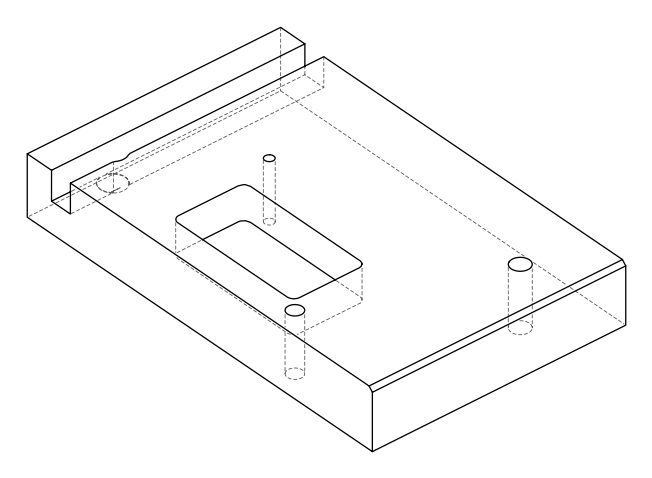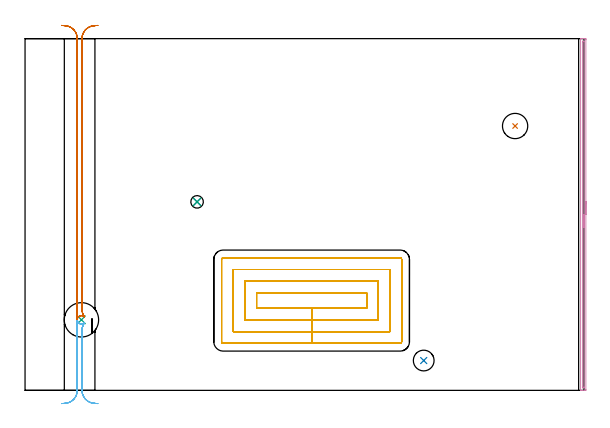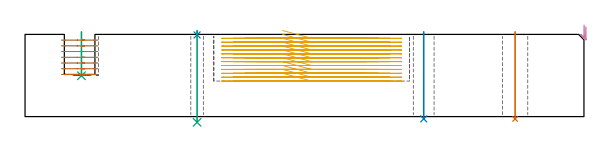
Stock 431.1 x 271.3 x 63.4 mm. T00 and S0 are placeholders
(PLAN: 9 operations, 7 tool changes, 45.2 min)
(1 INDEXABLE_INSERT_DRILL_THROUGH_HOLE_FROM_SOLID | STEP1HOLE | NXT0302_010 | 0.27 min | 18905 mm3)
(2 INDEXABLE_INSERT_DRILL_THROUGH_HOLE_FROM_SOLID_1 | STEP1HOLE_2 | NXT0302_003 | 0.27 min | 12719 mm3)
(3 INDEXABLE_INSERT_DRILL_BLIND_HOLE_FROM_SOLID | STEP1POCKET | NXT0302_024 | 0.14 min | 17402 mm3)
(4 AREA_MILL | FG_CHAMFER_SURFACE | UGT0205_001 | 4.5 min | 2283 mm3)
(5 MILL_RECTANGULAR_POCKET | POCKET_RECTANGULAR_STRAIGHT | NXT0201_011 | Follow Part, ap 3, ae 75% | 30.73 min | 421635 mm3)
(6 MILL_RECTANGULAR_SLOT | SLOT_RECTANGULAR | UGT0201_094 | Follow Part, ap 5, ae 75% | 2.2 min | 31701 mm3)
(7 MILL_RECTANGULAR_SLOT_1 | SLOT_RECTANGULAR_1 | UGT0201_094 | Follow Part, ap 5, ae 75% | 6.75 min | 150155 mm3)
(8 SPOT_DRILL | STEP1HOLE_1 | NXT0321_9005460120000 | 0.03 min | 32 mm3)
(9 DRILL_THROUGH_HOLE_INTO_CENTER | STEP1HOLE_1 | UGT0301_492 | 0.28 min | 4705 mm3)
(TOOL NXT0302_010 | Index. Insert Drill 19.5mm [880-D1950L25-05] | D19.5 PA176 FL98 Z2)
(TOOL NXT0302_003 | Index. Insert Drill 16mm [880-D1600L20-05] | D16 PA176 FL80 Z2)
(TOOL NXT0302_024 | Index. Insert Drill 26.5mm [880-D2650L32-03] | D26.5 PA176 FL80 Z2)
(TOOL UGT0205_001 | Chamfer Mill 20 x 3 x 45 deg. | D20 FL50 Z2)
(TOOL NXT0201_011 | ENDMILL 12mm [2P460-1200-NA 1630] | D12 FL38 Z6)
(TOOL UGT0201_094 | End mill 20 mm | D20 FL38 Z4)
(TOOL NXT0321_9005460120000 | NC Spot Drill, 142deg, 12mm, Carbide, Uncoated | D12 PA142 FL30 Z2)
(TOOL UGT0301_492 | Carbide Drill 9.7 mm | D9.7 PA118 FL87 Z2)
(OP 1 INDEXABLE_INSERT_DRILL_THROUGH_HOLE_FROM_SOLID)
G17 G21 G94 G90
T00 M6
G54
G17 G0 G90 X378. Y203.9 S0 M3
G43 Z73.4 H1
G94 G81 G98 Z-1.84 F250. R65.4
G80
M5
M2
(OP 2 INDEXABLE_INSERT_DRILL_THROUGH_HOLE_FROM_SOLID_1)
G17 G21 G94 G90
T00 M6
G54
G17 G0 G90 X307.5 Y23. S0 M3
G43 Z73.4 H1
G94 G81 G98 Z-1.779 F250. R65.4
G80
M5
M2
(OP 3 INDEXABLE_INSERT_DRILL_BLIND_HOLE_FROM_SOLID)
G17 G21 G94 G90
T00 M6
G54
G17 G0 G90 X43.5 Y54.4 S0 M3
G43 Z73.4 H1
G94 G81 G98 Z31.5 F250. R65.4
G80
M5
M2
(OP 4 AREA_MILL)
G17 G21 G94 G90
T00 M6
G54
G17 G0 G90 X432.6 Y145.65 S1061 M3
G43 Z73.4 H0
Z69.3
G94 G1 Y145.612 Z68.428 F250.
Y145.498 Z67.564
Y145.309 Z66.712
Y145.047 Z65.88
Y144.713 Z65.074
Y144.31 Z64.3
Y143.842 Z63.564
Y143.31 Z62.872
Y142.721 Z62.229
Y142.078 Z61.64
Y141.386 Z61.108
Y140.65 Z60.64
Y139.876 Z60.237
Y139.07 Z59.903
Y138.238 Z59.641
Y137.387 Z59.452
Y136.522 Z59.338
Y135.65 Z59.3
Y0.63
X432.598 Y0.316
X432.593 Y0.01 Z59.303
X432.292 Y0. Z59.603
X432.035 Z59.861
X431.421 Z60.473
X430.034 Z61.862
X429.679 Z62.216
X428.751 Z63.148
X428.625 Z63.267
X428.599 Y0.001 Z63.293
X428.503 Y0.01 Z63.388
X428.5 Y0.182 Z63.4
Y271.118
X428.503 Y271.29 Z63.388
X428.624 Y271.298 Z63.268
X428.751 Y271.3 Z63.148
X428.968 Z62.932
X429.679 Z62.216
X430.906 Z60.991
X431.421 Z60.473
X432.035 Z59.861
X432.292 Y271.297 Z59.603
X432.593 Y271.29 Z59.303
X432.598 Y270.984 Z59.3
X432.6 Y270.67
Y270.355
Y135.65
X431.186 Z60.714
X431.185 Y2.66 Z60.715
X431.184 Y2.418 Z60.716
X431.18 Y2.092 Z60.72
X431.179 Y2.019 Z60.721
X431.092 Y2.01 Z60.808
X430.954 Y2.003 Z60.946
X430.55 Y2.001 Z61.35
X430.084 Y2.002 Z61.816
X429.95 Y2.008 Z61.95
X429.924 Y2.01 Z61.976
X429.921 Y2.058 Z61.979
X429.917 Y2.174 Z61.983
X429.915 Y2.418 Z61.985
Y268.64
X429.916 Y268.882 Z61.984
X429.919 Y269.208 Z61.981
X429.921 Y269.281 Z61.979
X430.008 Y269.29 Z61.892
X430.146 Y269.297 Z61.754
X430.55 Y269.299 Z61.35
X431.016 Y269.298 Z60.884
X431.15 Y269.292 Z60.75
X431.176 Y269.29 Z60.724
X431.179 Y269.242 Z60.721
X431.183 Y269.126 Z60.717
X431.185 Y268.882 Z60.715
X431.186 Y135.65 Z60.714
Y134.778 Z60.752
Y133.914 Z60.866
Y133.062 Z61.055
Y132.23 Z61.317
Y131.424 Z61.651
Y130.65 Z62.054
Y129.914 Z62.523
Y129.222 Z63.054
Y128.579 Z63.643
Y127.99 Z64.286
Y127.458 Z64.978
Y126.99 Z65.714
Y126.587 Z66.488
Y126.253 Z67.294
Y125.991 Z68.126
Y125.802 Z68.978
Y125.688 Z69.843
Y125.65 Z70.714
G0 Z73.4
M5
M2
(OP 5 MILL_RECTANGULAR_POCKET)
G17 G21 G94 G90
T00 M6
G54
G17 G0 G90 X198.658 Y63.3 S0 M3
G43 Z73.4 H1
Z66.4
G94 G1 X221.05 Z60.4 F250.
X263.5 F500.
Y75.2
X178.6
Y63.3
X221.05
Y54.3
X272.5
Y84.2
X169.6
Y54.3
X221.05
Y45.3
X281.5
Y93.2
X160.6
Y45.3
X221.05
Y36.3
X289.3
G3 X290.5 Y37.5 R1.2
G1 Y101.
G3 X289.3 Y102.2 R1.2
G1 X152.8
G3 X151.6 Y101. R1.2
G1 Y37.5
G3 X152.8 Y36.3 R1.2
G1 X221.05
X222.05
G0 X198.658 Y63.3 Z63.4
G1 X221.05 Z57.4 F250.
X263.5 F500.
Y75.2
X178.6
Y63.3
X221.05
Y54.3
X272.5
Y84.2
X169.6
Y54.3
X221.05
Y45.3
X281.5
Y93.2
X160.6
Y45.3
X221.05
Y36.3
X289.3
G3 X290.5 Y37.5 R1.2
G1 Y101.
G3 X289.3 Y102.2 R1.2
G1 X152.8
G3 X151.6 Y101. R1.2
G1 Y37.5
G3 X152.8 Y36.3 R1.2
G1 X221.05
X222.05
G0 X198.658 Y63.3 Z60.4
G1 X221.05 Z54.4 F250.
X263.5 F500.
Y75.2
X178.6
Y63.3
X221.05
Y54.3
X272.5
Y84.2
X169.6
Y54.3
X221.05
Y45.3
X281.5
Y93.2
X160.6
Y45.3
X221.05
Y36.3
X289.3
G3 X290.5 Y37.5 R1.2
G1 Y101.
G3 X289.3 Y102.2 R1.2
G1 X152.8
G3 X151.6 Y101. R1.2
G1 Y37.5
G3 X152.8 Y36.3 R1.2
G1 X221.05
X222.05
G0 X198.658 Y63.3 Z57.4
G1 X221.05 Z51.4 F250.
X263.5 F500.
Y75.2
X178.6
Y63.3
X221.05
Y54.3
X272.5
Y84.2
X169.6
Y54.3
X221.05
Y45.3
X281.5
Y93.2
X160.6
Y45.3
X221.05
Y36.3
X289.3
G3 X290.5 Y37.5 R1.2
G1 Y101.
G3 X289.3 Y102.2 R1.2
G1 X152.8
G3 X151.6 Y101. R1.2
G1 Y37.5
G3 X152.8 Y36.3 R1.2
G1 X221.05
X222.05
G0 X198.658 Y63.3 Z54.4
G1 X221.05 Z48.4 F250.
X263.5 F500.
Y75.2
X178.6
Y63.3
X221.05
Y54.3
X272.5
Y84.2
X169.6
Y54.3
X221.05
Y45.3
X281.5
Y93.2
X160.6
Y45.3
X221.05
Y36.3
X289.3
G3 X290.5 Y37.5 R1.2
G1 Y101.
G3 X289.3 Y102.2 R1.2
G1 X152.8
G3 X151.6 Y101. R1.2
G1 Y37.5
G3 X152.8 Y36.3 R1.2
G1 X221.05
X222.05
G0 X198.658 Y63.3 Z51.4
G1 X221.05 Z45.4 F250.
X263.5 F500.
Y75.2
X178.6
Y63.3
X221.05
Y54.3
X272.5
Y84.2
X169.6
Y54.3
X221.05
Y45.3
X281.5
Y93.2
X160.6
Y45.3
X221.05
Y36.3
X289.3
G3 X290.5 Y37.5 R1.2
G1 Y101.
G3 X289.3 Y102.2 R1.2
G1 X152.8
G3 X151.6 Y101. R1.2
G1 Y37.5
G3 X152.8 Y36.3 R1.2
G1 X221.05
X222.05
G0 X198.658 Y63.3 Z48.4
G1 X221.05 Z42.4 F250.
X263.5 F500.
Y75.2
X178.6
Y63.3
X221.05
Y54.3
X272.5
Y84.2
X169.6
Y54.3
X221.05
Y45.3
X281.5
Y93.2
X160.6
Y45.3
X221.05
Y36.3
X289.3
G3 X290.5 Y37.5 R1.2
G1 Y101.
G3 X289.3 Y102.2 R1.2
G1 X152.8
G3 X151.6 Y101. R1.2
G1 Y37.5
G3 X152.8 Y36.3 R1.2
G1 X221.05
X222.05
G0 X198.658 Y63.3 Z45.4
G1 X221.05 Z39.4 F250.
X263.5 F500.
Y75.2
X178.6
Y63.3
X221.05
Y54.3
X272.5
Y84.2
X169.6
Y54.3
X221.05
Y45.3
X281.5
Y93.2
X160.6
Y45.3
X221.05
Y36.3
X289.3
G3 X290.5 Y37.5 R1.2
G1 Y101.
G3 X289.3 Y102.2 R1.2
G1 X152.8
G3 X151.6 Y101. R1.2
G1 Y37.5
G3 X152.8 Y36.3 R1.2
G1 X221.05
X222.05
G0 X198.658 Y63.3 Z42.4
G1 X221.05 Z36.4 F250.
X263.5 F500.
Y75.2
X178.6
Y63.3
X221.05
Y54.3
X272.5
Y84.2
X169.6
Y54.3
X221.05
Y45.3
X281.5
Y93.2
X160.6
Y45.3
X221.05
Y36.3
X289.3
G3 X290.5 Y37.5 R1.2
G1 Y101.
G3 X289.3 Y102.2 R1.2
G1 X152.8
G3 X151.6 Y101. R1.2
G1 Y37.5
G3 X152.8 Y36.3 R1.2
G1 X221.05
X222.05
G0 X198.658 Y63.3 Z39.4
G1 X221.05 Z33.4 F250.
X263.5 F500.
Y75.2
X178.6
Y63.3
X221.05
Y54.3
X272.5
Y84.2
X169.6
Y54.3
X221.05
Y45.3
X281.5
Y93.2
X160.6
Y45.3
X221.05
Y36.3
X289.3
G3 X290.5 Y37.5 R1.2
G1 Y101.
G3 X289.3 Y102.2 R1.2
G1 X152.8
G3 X151.6 Y101. R1.2
G1 Y37.5
G3 X152.8 Y36.3 R1.2
G1 X221.05
X222.05
G0 X198.658 Y63.3 Z36.4
G1 X221.05 Z30.4 F250.
X263.5 F500.
Y75.2
X178.6
Y63.3
X221.05
Y54.3
X272.5
Y84.2
X169.6
Y54.3
X221.05
Y45.3
X281.5
Y93.2
X160.6
Y45.3
X221.05
Y36.3
X289.3
G3 X290.5 Y37.5 R1.2
G1 Y101.
G3 X289.3 Y102.2 R1.2
G1 X152.8
G3 X151.6 Y101. R1.2
G1 Y37.5
G3 X152.8 Y36.3 R1.2
G1 X221.05
X222.05
G0 X198.658 Y63.3 Z33.4
G1 X221.05 Z27.4 F250.
X263.5 F500.
Y75.2
X178.6
Y63.3
X221.05
Y54.3
X272.5
Y84.2
X169.6
Y54.3
X221.05
Y45.3
X281.5
Y93.2
X160.6
Y45.3
X221.05
Y36.3
X289.3
G3 X290.5 Y37.5 R1.2
G1 Y101.
G3 X289.3 Y102.2 R1.2
G1 X152.8
G3 X151.6 Y101. R1.2
G1 Y37.5
G3 X152.8 Y36.3 R1.2
G1 X221.05
X222.05
G0 Z73.4
M5
M2
(OP 6 MILL_RECTANGULAR_SLOT)
G17 G21 G94 G90
T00 M6
G54
G17 G0 G90 X56.117 Y-10.202 S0 M3
G43 Z73.4 H0
Z58.986
G94 G1 X53.126 Y-9.97 F250.
G2 X43.9 Y0. R10. F500.
G1 Y46.19
G2 X45.916 Y52.211 R10.
G1 X45.908 Y52.217
G2 X40.294 Y53.865 R3.25
G1 X40.3 Y0.
G2 X31.074 Y-9.97 R10.
G1 X28.083 Y-10.202 F250.
G0 X56.117 Z54.571
G1 X53.126 Y-9.97
G2 X43.9 Y0. R10. F500.
G1 Y46.19
G2 X45.916 Y52.211 R10.
G1 X45.908 Y52.217
G2 X40.294 Y53.865 R3.25
G1 X40.3 Y0.
G2 X31.074 Y-9.97 R10.
G1 X28.083 Y-10.202 F250.
G0 X56.117 Z50.157
G1 X53.126 Y-9.97
G2 X43.9 Y0. R10. F500.
G1 Y46.19
G2 X45.916 Y52.211 R10.
G1 X45.908 Y52.217
G2 X40.294 Y53.865 R3.25
G1 X40.3 Y0.
G2 X31.074 Y-9.97 R10.
G1 X28.083 Y-10.202 F250.
G0 X56.117 Z45.743
G1 X53.126 Y-9.97
G2 X43.9 Y0. R10. F500.
G1 Y46.19
G2 X45.916 Y52.211 R10.
G1 X45.908 Y52.217
G2 X40.294 Y53.865 R3.25
G1 X40.3 Y0.
G2 X31.074 Y-9.97 R10.
G1 X28.083 Y-10.202 F250.
G0 X56.117 Z41.329
G1 X53.126 Y-9.97
G2 X43.9 Y0. R10. F500.
G1 Y46.19
G2 X45.916 Y52.211 R10.
G1 X45.908 Y52.217
G2 X40.294 Y53.865 R3.25
G1 X40.3 Y0.
G2 X31.074 Y-9.97 R10.
G1 X28.083 Y-10.202 F250.
G0 X56.117 Z36.914
G1 X53.126 Y-9.97
G2 X43.9 Y0. R10. F500.
G1 Y46.19
G2 X45.916 Y52.211 R10.
G1 X45.908 Y52.217
G2 X40.294 Y53.865 R3.25
G1 X40.3 Y0.
G2 X31.074 Y-9.97 R10.
G1 X28.083 Y-10.202 F250.
G0 X56.117 Z32.5
G1 X53.126 Y-9.97
G2 X43.9 Y0. R10. F500.
G1 Y46.19
G2 X45.916 Y52.211 R10.
G1 X45.908 Y52.217
G2 X40.294 Y53.865 R3.25
G1 X40.3 Y0.
G2 X31.074 Y-9.97 R10.
G1 X28.083 Y-10.202 F250.
G0 Z73.4
M5
M2
(OP 7 MILL_RECTANGULAR_SLOT_1)
G17 G21 G94 G90
T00 M6
G54
G17 G0 G90 X28.083 Y281.502 S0 M3
G43 Z73.4 H0
Z58.986
G94 G1 X31.074 Y281.27 F250.
G2 X40.3 Y271.3 R10. F500.
G1 Y55.115
X40.284 Y54.936
X40.294 Y54.935
G2 X45.908 Y56.583 R3.25
G1 X45.916 Y56.589
G2 X43.9 Y62.61 R10.
G1 Y271.3
G2 X53.126 Y281.27 R10.
G1 X56.117 Y281.502 F250.
G0 X28.083 Z54.571
G1 X31.074 Y281.27
G2 X40.3 Y271.3 R10. F500.
G1 Y55.115
X40.284 Y54.936
X40.294 Y54.935
G2 X45.908 Y56.583 R3.25
G1 X45.916 Y56.589
G2 X43.9 Y62.61 R10.
G1 Y271.3
G2 X53.126 Y281.27 R10.
G1 X56.117 Y281.502 F250.
G0 X28.083 Z50.157
G1 X31.074 Y281.27
G2 X40.3 Y271.3 R10. F500.
G1 Y55.115
X40.284 Y54.936
X40.294 Y54.935
G2 X45.908 Y56.583 R3.25
G1 X45.916 Y56.589
G2 X43.9 Y62.61 R10.
G1 Y271.3
G2 X53.126 Y281.27 R10.
G1 X56.117 Y281.502 F250.
G0 X28.083 Z45.743
G1 X31.074 Y281.27
G2 X40.3 Y271.3 R10. F500.
G1 Y55.115
X40.284 Y54.936
X40.294 Y54.935
G2 X45.908 Y56.583 R3.25
G1 X45.916 Y56.589
G2 X43.9 Y62.61 R10.
G1 Y271.3
G2 X53.126 Y281.27 R10.
G1 X56.117 Y281.502 F250.
G0 X28.083 Z41.329
G1 X31.074 Y281.27
G2 X40.3 Y271.3 R10. F500.
G1 Y55.115
X40.284 Y54.936
X40.294 Y54.935
G2 X45.908 Y56.583 R3.25
G1 X45.916 Y56.589
G2 X43.9 Y62.61 R10.
G1 Y271.3
G2 X53.126 Y281.27 R10.
G1 X56.117 Y281.502 F250.
G0 X28.083 Z36.914
G1 X31.074 Y281.27
G2 X40.3 Y271.3 R10. F500.
G1 Y55.115
X40.284 Y54.936
X40.294 Y54.935
G2 X45.908 Y56.583 R3.25
G1 X45.916 Y56.589
G2 X43.9 Y62.61 R10.
G1 Y271.3
G2 X53.126 Y281.27 R10.
G1 X56.117 Y281.502 F250.
G0 X28.083 Z32.5
G1 X31.074 Y281.27
G2 X40.3 Y271.3 R10. F500.
G1 Y55.115
X40.284 Y54.936
X40.294 Y54.935
G2 X45.908 Y56.583 R3.25
G1 X45.916 Y56.589
G2 X43.9 Y62.61 R10.
G1 Y271.3
G2 X53.126 Y281.27 R10.
G1 X56.117 Y281.502 F250.
G0 Z73.4
M5
M2
(OP 8 SPOT_DRILL)
G17 G21 G94 G90
T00 M6
G54
G17 G0 G90 X132.7 Y145.4 S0 M3
G43 Z73.4 H0
G94 G81 G98 Z62.983 F250. R66.4
G80
M5
M2
(OP 9 DRILL_THROUGH_HOLE_INTO_CENTER)
G17 G21 G94 G90
T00 M6
G54
G17 G0 G90 X132.7 Y145.4 S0 M3
G43 Z73.4 H0
G94 G73 G98 Z-4.414 F250. Q9.688 R65.4
G80
M5
M2
